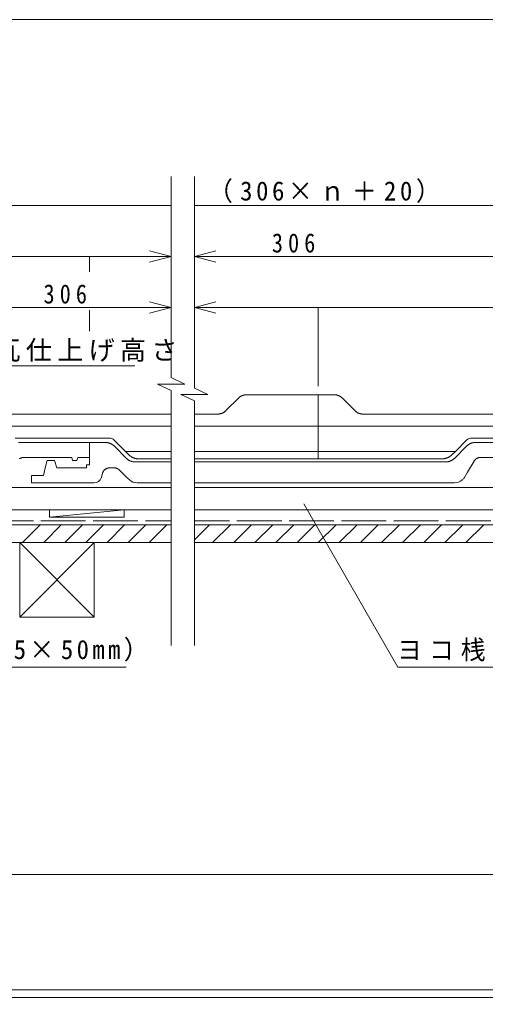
# Model space of a CAD drawing. Units: millimetres, scale not verified. Extents: x -990 to 1002, y -1561 to 1249.
# Drawn here: x -150 to 163, y -101 to 554 of the extents above; entities that cross this region are included whole.
import ezdxf

# ---------------------------------------------------------------- set-up
doc = ezdxf.new("R2010")
doc.units = ezdxf.units.MM
doc.header["$LTSCALE"] = 5
doc.linetypes.add('LONG_DASHED1', pattern=[7, 6, -1])
for name, color, linetype, lineweight in [('0-0_0', 7, 'Continuous', 18), ('0-1_寸法', 5, 'Continuous', 9), ('0-2_瓦粗い実', 5, 'Continuous', 9), ('0-4_瓦細い実', 5, 'Continuous', 9), ('0-7_桟木', 5, 'Continuous', 9), ('0-8_垂木', 7, 'Continuous', 18), ('0-9_野地板', 5, 'Continuous', 9), ('0-A_ルーフィ', 5, 'LONG_DASHED1', 9), ('1-0_断面線', 5, 'Continuous', 9)]:
    doc.layers.add(name, color=color, linetype=linetype, lineweight=lineweight)
doc.styles.add('ＭＳ ゴシック', font='')
doc.styles.get('ＭＳ ゴシック').set_extended_font_data('MS Gothic')

msp = doc.modelspace()

# ---------------------------------------------------------------- linework, layer by layer
at = {"layer": '0-0_0', "color": 5, "lineweight": 9}
for p, q in [((995.117, 553.804), (-984.883, 553.804)), ((-984.883, -18.797), (995.117, -18.797)), ((-984.883, -96.157), (995.117, -96.157)), ((1000.117, -101.157), (-989.883, -101.157))]:
    msp.add_line(p, q, dxfattribs=at)
at = {"layer": '0-1_寸法'}
for p, q in [((-47.959, 448.721), (-47.959, 313.967)), ((-32.462, 448.721), (-32.462, 306.994)), ((-418.606, 429.254), (-47.959, 429.254)), ((-32.462, 429.254), (519.394, 429.254)), ((-408.656, 395.098), (-120.981, 395.098)), ((-120.981, 395.098), (-47.959, 395.098)), ((-102.606, 384.895), (-102.606, 395.098)), ((-47.959, 395.098), (-62.448, 398.98)), ((-47.959, 395.098), (-62.448, 391.216)), ((-32.462, 395.098), (-17.974, 398.98)), ((-32.462, 395.098), (-17.974, 391.216)), ((-32.462, 395.098), (269.103, 395.098)), ((-273.981, 360.941), (-47.959, 360.941)), ((-47.959, 360.941), (-62.448, 364.823)), ((-47.959, 360.941), (-62.448, 357.059)), ((-32.462, 360.941), (-17.974, 364.823)), ((-32.462, 360.941), (-17.974, 357.059)), ((-32.462, 360.941), (116.103, 360.941)), ((338.018, 360.941), (32.019, 360.941)), ((50.394, 308.235), (50.394, 360.941)), ((-102.606, 359.132), (-102.606, 345.143)), ((-188.158, 321.891), (-72.426, 321.891)), ((-57.061, 309.685), (-47.959, 309.685)), ((-38.856, 309.685), (-47.959, 313.967)), ((-38.856, 309.685), (-47.959, 309.685)), ((-41.564, 302.71), (-32.462, 302.71)), ((-23.36, 302.71), (-32.462, 306.994)), ((-23.36, 302.71), (-32.462, 302.71)), ((-261.535, 120.159), (-78.21, 120.159))]:
    msp.add_line(p, q, dxfattribs=at)
for points in [[(-57.061, 309.685), (-47.959, 305.401), (-47.959, 134.522)], [(-41.564, 302.71), (-32.462, 298.428), (-32.462, 134.522)], [(40.902, 229.386), (103.968, 120.154), (292.623, 120.154)]]:
    msp.add_lwpolyline(points, dxfattribs=at)
at = {"layer": '0-2_瓦粗い実'}
for p, q in [((-102.606, 270.535), (-150.292, 270.535)), ((-102.606, 260.535), (-102.606, 270.535)), ((-91.919, 270.535), (-102.606, 270.535)), ((-102.606, 255.535), (-102.606, 270.535)), ((203.394, 270.535), (155.708, 270.535)), ((-86.263, 268.192), (-77.949, 259.878)), ((141.737, 259.878), (150.051, 268.192)), ((-114.606, 260.535), (-146.746, 260.535)), ((-131.106, 258.535), (-132.356, 253.535)), ((-114.106, 258.535), (-114.606, 260.535)), ((-114.106, 258.535), (-111.106, 258.535)), ((-110.606, 260.535), (-111.106, 258.535)), ((-102.606, 260.535), (-110.606, 260.535)), ((-104.606, 255.535), (-102.606, 255.535)), ((-104.606, 253.535), (-104.606, 255.535)), ((-47.959, 257.535), (-72.292, 257.535)), ((136.08, 257.535), (-32.462, 257.535)), ((154.944, 258.07), (150.636, 250.746)), ((191.394, 260.535), (159.254, 260.535)), ((-133.606, 248.535), (-132.356, 253.535)), ((-124.606, 253.535), (-104.606, 253.535)), ((-94.659, 247.322), (-94.053, 249.748)), ((-89.202, 253.535), (-86.177, 253.535)), ((-81.317, 250.746), (-82.641, 252.07)), ((-81.317, 250.746), (-77.447, 246.876)), ((148.714, 247.479), (150.636, 250.746)), ((-141.606, 248.535), (-133.606, 248.535)), ((-141.606, 243.535), (-141.606, 248.535)), ((-102.606, 243.535), (-141.606, 243.535)), ((-102.606, 243.535), (-99.51, 243.535)), ((-77.447, 246.876), (-76.449, 245.878)), ((-47.959, 243.535), (-70.792, 243.535)), ((141.819, 243.535), (-32.462, 243.535))]:
    msp.add_line(p, q, dxfattribs=at)
for points in [[(-86.263, 268.192), (-86.414, 268.339), (-86.569, 268.482), (-86.726, 268.62), (-86.887, 268.753), (-87.049, 268.882), (-87.215, 269.005), (-87.382, 269.124), (-87.552, 269.237), (-87.724, 269.346), (-87.897, 269.45), (-88.073, 269.549), (-88.25, 269.643), (-88.428, 269.733), (-88.608, 269.817), (-88.789, 269.897), (-88.971, 269.972), (-89.154, 270.042), (-89.337, 270.107), (-89.522, 270.167), (-89.706, 270.223), (-89.892, 270.273), (-90.077, 270.32), (-90.263, 270.361), (-90.448, 270.398), (-90.634, 270.431), (-90.819, 270.459), (-91.004, 270.482), (-91.189, 270.501), (-91.372, 270.516), (-91.556, 270.527), (-91.738, 270.533), (-91.919, 270.535)], [(155.708, 270.535), (155.527, 270.533), (155.344, 270.527), (155.161, 270.516), (154.977, 270.501), (154.793, 270.482), (154.608, 270.459), (154.422, 270.431), (154.237, 270.398), (154.051, 270.361), (153.865, 270.32), (153.68, 270.273), (153.495, 270.223), (153.31, 270.167), (153.126, 270.107), (152.942, 270.042), (152.759, 269.972), (152.577, 269.897), (152.396, 269.817), (152.216, 269.733), (152.038, 269.643), (151.861, 269.549), (151.686, 269.45), (151.512, 269.346), (151.34, 269.237), (151.171, 269.124), (151.003, 269.005), (150.838, 268.882), (150.675, 268.753), (150.515, 268.62), (150.357, 268.482), (150.203, 268.339), (150.051, 268.192)], [(-149.648, 259.606), (-149.498, 259.709), (-149.345, 259.806), (-149.189, 259.897), (-149.032, 259.982), (-148.873, 260.06), (-148.712, 260.132), (-148.55, 260.198), (-148.386, 260.258), (-148.222, 260.312), (-148.058, 260.36), (-147.893, 260.401), (-147.728, 260.437), (-147.563, 260.468), (-147.398, 260.492), (-147.233, 260.511), (-147.07, 260.524), (-146.907, 260.532), (-146.746, 260.535)], [(-124.606, 253.535), (-126.106, 258.535), (-131.106, 258.535)], [(-72.292, 257.535), (-72.575, 257.54), (-72.862, 257.556), (-73.151, 257.582), (-73.44, 257.619), (-73.728, 257.666), (-74.014, 257.723), (-74.296, 257.79), (-74.573, 257.867), (-74.843, 257.953), (-75.106, 258.047), (-75.361, 258.148), (-75.607, 258.255), (-75.843, 258.367), (-76.069, 258.483), (-76.283, 258.601), (-76.491, 258.725), (-76.693, 258.855), (-76.891, 258.989), (-77.082, 259.128), (-77.268, 259.271), (-77.448, 259.418), (-77.621, 259.569), (-77.788, 259.722), (-77.949, 259.878)], [(141.737, 259.878), (141.577, 259.722), (141.41, 259.569), (141.236, 259.418), (141.056, 259.271), (140.871, 259.128), (140.679, 258.989), (140.482, 258.855), (140.279, 258.725), (140.071, 258.601), (139.857, 258.483), (139.632, 258.367), (139.396, 258.255), (139.15, 258.148), (138.895, 258.047), (138.631, 257.953), (138.361, 257.867), (138.084, 257.79), (137.802, 257.723), (137.516, 257.666), (137.228, 257.619), (136.939, 257.582), (136.65, 257.556), (136.364, 257.54), (136.08, 257.535)], [(154.944, 258.07), (155.048, 258.239), (155.158, 258.403), (155.273, 258.56), (155.393, 258.712), (155.518, 258.858), (155.648, 258.998), (155.781, 259.132), (155.919, 259.26), (156.06, 259.382), (156.204, 259.497), (156.352, 259.606), (156.502, 259.709), (156.655, 259.806), (156.811, 259.897), (156.968, 259.982), (157.127, 260.06), (157.288, 260.132), (157.45, 260.198), (157.614, 260.258), (157.778, 260.312), (157.942, 260.36), (158.107, 260.401), (158.272, 260.437), (158.438, 260.468), (158.602, 260.492), (158.766, 260.511), (158.93, 260.524), (159.093, 260.532), (159.254, 260.535)], [(-93.686, 250.746), (-93.705, 250.709), (-93.723, 250.67), (-93.741, 250.632), (-93.759, 250.593), (-93.776, 250.554), (-93.793, 250.514), (-93.81, 250.474), (-93.827, 250.434), (-93.844, 250.394), (-93.86, 250.353), (-93.875, 250.312), (-93.891, 250.271), (-93.906, 250.229), (-93.921, 250.187), (-93.936, 250.145), (-93.95, 250.102), (-93.964, 250.059), (-93.978, 250.016), (-93.991, 249.972), (-94.004, 249.928), (-94.016, 249.884), (-94.029, 249.839), (-94.041, 249.794), (-94.053, 249.748)], [(-93.686, 250.746), (-93.592, 250.928), (-93.49, 251.107), (-93.38, 251.281), (-93.263, 251.451), (-93.139, 251.616), (-93.008, 251.776), (-92.871, 251.932), (-92.727, 252.081), (-92.576, 252.225), (-92.419, 252.363), (-92.252, 252.497), (-92.073, 252.628), (-91.883, 252.755), (-91.682, 252.876), (-91.47, 252.99), (-91.248, 253.097), (-91.017, 253.194), (-90.777, 253.28), (-90.528, 253.356), (-90.273, 253.419), (-90.011, 253.469), (-89.745, 253.505), (-89.474, 253.527), (-89.202, 253.535)], [(-86.177, 253.535), (-85.994, 253.532), (-85.812, 253.522), (-85.631, 253.505), (-85.453, 253.482), (-85.276, 253.453), (-85.101, 253.418), (-84.929, 253.377), (-84.761, 253.33), (-84.595, 253.278), (-84.434, 253.221), (-84.276, 253.159), (-84.122, 253.093), (-83.973, 253.023), (-83.828, 252.948), (-83.688, 252.87), (-83.552, 252.79), (-83.421, 252.706), (-83.295, 252.621), (-83.175, 252.533), (-83.06, 252.444), (-82.95, 252.354), (-82.844, 252.262), (-82.741, 252.168), (-82.641, 252.07)], [(-94.659, 247.322), (-94.664, 247.303), (-94.669, 247.284), (-94.673, 247.265), (-94.678, 247.247), (-94.683, 247.228), (-94.689, 247.209), (-94.694, 247.19), (-94.699, 247.171), (-94.704, 247.153), (-94.71, 247.134), (-94.715, 247.115), (-94.721, 247.097), (-94.727, 247.078), (-94.732, 247.06), (-94.738, 247.041), (-94.744, 247.023), (-94.75, 247.004), (-94.756, 246.986), (-94.762, 246.967), (-94.768, 246.949), (-94.774, 246.931), (-94.78, 246.912), (-94.787, 246.894), (-94.793, 246.876)], [(148.714, 247.479), (148.699, 247.453), (148.683, 247.426), (148.668, 247.401), (148.652, 247.375), (148.636, 247.349), (148.62, 247.323), (148.604, 247.297), (148.588, 247.272), (148.572, 247.246), (148.556, 247.221), (148.54, 247.196), (148.523, 247.171), (148.507, 247.146), (148.491, 247.121), (148.474, 247.096), (148.457, 247.071), (148.441, 247.046), (148.424, 247.022), (148.407, 246.997), (148.39, 246.973), (148.374, 246.949), (148.356, 246.924), (148.339, 246.9), (148.322, 246.876)]]:
    msp.add_lwpolyline(points, dxfattribs=at)
for centre, radius, start, end in [((-99.51, 248.535), 5, 270, 340.61945), ((-70.792, 251.535), 8, 224.99998, 229.50093), ((-70.792, 251.535), 8, 229.50093, 270), ((141.819, 251.535), 8, 270, 310.49905), ((141.819, 251.535), 8, 310.49905, 324.38043)]:
    msp.add_arc(centre, radius, start, end, dxfattribs=at)
at = {"layer": '0-4_瓦細い実'}
for p, q in [((50.394, 302.535), (2.708, 302.535)), ((50.394, 259.535), (50.394, 302.535)), ((50.394, 259.535), (50.394, 302.535)), ((61.081, 302.535), (50.394, 302.535)), ((50.394, 259.535), (50.394, 302.535)), ((-11.263, 291.878), (-2.949, 300.192)), ((66.737, 300.192), (75.051, 291.878)), ((-47.959, 289.535), (-225.292, 289.535)), ((-47.959, 281.535), (-255.606, 281.535)), ((50.394, 281.535), (-32.462, 281.535)), ((356.394, 281.535), (50.394, 281.535)), ((-152.535, 273.535), (-89.677, 273.535)), ((-86.141, 272.07), (-78.606, 264.535)), ((153.465, 273.535), (216.323, 273.535)), ((-78.606, 264.535), (-76.535, 262.464)), ((-47.959, 264.535), (-78.606, 264.535)), ((50.394, 264.535), (-32.462, 264.535)), ((142.394, 264.535), (50.394, 264.535)), ((-69.464, 259.535), (-47.959, 259.535)), ((-32.462, 259.535), (50.394, 259.535))]:
    msp.add_line(p, q, dxfattribs=at)
for points in [[(2.708, 302.535), (2.527, 302.533), (2.344, 302.527), (2.161, 302.516), (1.977, 302.501), (1.793, 302.482), (1.608, 302.459), (1.422, 302.431), (1.237, 302.398), (1.051, 302.361), (0.865, 302.32), (0.68, 302.273), (0.495, 302.223), (0.31, 302.167), (0.126, 302.107), (-0.058, 302.042), (-0.241, 301.972), (-0.423, 301.897), (-0.604, 301.817), (-0.784, 301.733), (-0.962, 301.643), (-1.139, 301.549), (-1.314, 301.45), (-1.488, 301.346), (-1.66, 301.237), (-1.829, 301.124), (-1.997, 301.005), (-2.162, 300.882), (-2.325, 300.753), (-2.485, 300.62), (-2.643, 300.482), (-2.797, 300.339), (-2.949, 300.192)], [(66.737, 300.192), (66.586, 300.339), (66.431, 300.482), (66.274, 300.62), (66.113, 300.753), (65.951, 300.882), (65.785, 301.005), (65.618, 301.124), (65.448, 301.237), (65.276, 301.346), (65.103, 301.45), (64.927, 301.549), (64.75, 301.643), (64.572, 301.733), (64.392, 301.817), (64.211, 301.897), (64.029, 301.972), (63.846, 302.042), (63.663, 302.107), (63.478, 302.167), (63.294, 302.223), (63.108, 302.273), (62.923, 302.32), (62.737, 302.361), (62.552, 302.398), (62.366, 302.431), (62.181, 302.459), (61.996, 302.482), (61.811, 302.501), (61.628, 302.516), (61.444, 302.527), (61.262, 302.533), (61.081, 302.535)], [(-11.263, 291.878), (-11.423, 291.722), (-11.59, 291.569), (-11.764, 291.418), (-11.944, 291.271), (-12.129, 291.128), (-12.321, 290.989), (-12.518, 290.855), (-12.721, 290.725), (-12.929, 290.601), (-13.143, 290.483), (-13.368, 290.367), (-13.604, 290.255), (-13.85, 290.148), (-14.105, 290.047), (-14.369, 289.953), (-14.639, 289.867), (-14.916, 289.79), (-15.198, 289.723), (-15.484, 289.666), (-15.772, 289.619), (-16.061, 289.582), (-16.35, 289.556), (-16.636, 289.54), (-16.919, 289.535), (-32.462, 289.535)], [(80.708, 289.535), (80.425, 289.54), (80.138, 289.556), (79.849, 289.582), (79.56, 289.619), (79.272, 289.666), (78.986, 289.723), (78.704, 289.79), (78.427, 289.867), (78.157, 289.953), (77.894, 290.047), (77.639, 290.148), (77.393, 290.255), (77.157, 290.367), (76.931, 290.483), (76.717, 290.601), (76.509, 290.725), (76.307, 290.855), (76.109, 290.989), (75.918, 291.128), (75.732, 291.271), (75.552, 291.418), (75.379, 291.569), (75.212, 291.722), (75.051, 291.878)], [(289.081, 289.535), (80.708, 289.535)], [(140.323, 262.464), (142.394, 264.535), (149.93, 272.071)], [(-74.458, 260.871), (-74.252, 260.756), (-74.045, 260.646), (-73.835, 260.541), (-73.624, 260.441), (-73.41, 260.347), (-73.195, 260.257), (-72.979, 260.173), (-72.761, 260.094), (-72.542, 260.021), (-72.322, 259.953), (-72.101, 259.89), (-71.879, 259.833), (-71.658, 259.781), (-71.436, 259.733), (-71.214, 259.691), (-70.992, 259.654), (-70.771, 259.622), (-70.55, 259.596), (-70.331, 259.574), (-70.112, 259.557), (-69.894, 259.545), (-69.678, 259.537), (-69.464, 259.535)], [(50.394, 259.535), (133.252, 259.535), (133.467, 259.537), (133.683, 259.545), (133.9, 259.557), (134.119, 259.574), (134.339, 259.596), (134.559, 259.622), (134.781, 259.654), (135.002, 259.691), (135.224, 259.733), (135.446, 259.781), (135.668, 259.833), (135.889, 259.89), (136.11, 259.953), (136.33, 260.021), (136.549, 260.094), (136.767, 260.173), (136.984, 260.257), (137.199, 260.347), (137.412, 260.441), (137.624, 260.541), (137.833, 260.646), (138.041, 260.756), (138.246, 260.871), (138.449, 260.991)]]:
    msp.add_lwpolyline(points, dxfattribs=at)
for centre, radius, start, end in [((-89.677, 268.535), 5, 44.99998, 90), ((153.465, 268.535), 5, 90, 135), ((-69.464, 269.535), 10, 224.99998, 238.68785), ((133.252, 269.535), 10, 301.31213, 315)]:
    msp.add_arc(centre, radius, start, end, dxfattribs=at)
at = {"layer": '0-7_桟木'}
for p, q in [((-349.693, 240.488), (-47.959, 240.488)), ((450.481, 240.488), (-32.462, 240.488)), ((-79.461, 225.478), (-129.461, 220.478)), ((-129.461, 225.478), (-129.461, 220.478)), ((-79.461, 225.478), (-79.461, 220.478)), ((-129.461, 220.478), (-79.461, 220.478))]:
    msp.add_line(p, q, dxfattribs=at)
for points in [[(-349.693, 240.488), (-349.693, 225.478), (-47.959, 225.478)], [(450.481, 240.488), (450.481, 225.478), (-32.462, 225.478)]]:
    msp.add_lwpolyline(points, dxfattribs=at)
at = {"layer": '0-8_垂木'}
for p, q in [((-149.461, 203.478), (-99.461, 153.479)), ((-149.461, 203.478), (-149.461, 153.479)), ((-99.461, 203.478), (-99.461, 153.479))]:
    msp.add_line(p, q, dxfattribs=at)
msp.add_lwpolyline([(-99.461, 203.478), (-149.461, 153.479), (-99.461, 153.479)], dxfattribs=at)
at = {"layer": '0-9_野地板'}
for p, q in [((-462.461, 215.478), (-47.959, 215.478)), ((564.394, 215.478), (-32.462, 215.478)), ((-432.461, 203.478), (-47.959, 203.478)), ((533.25, 203.478), (-32.462, 203.478))]:
    msp.add_line(p, q, dxfattribs=at)
at = {"layer": '0-A_ルーフィ'}
for p, q in [((-415.287, 217.978), (-47.959, 217.978)), ((516.076, 217.978), (-32.462, 217.978))]:
    msp.add_line(p, q, dxfattribs=at)
at = {"layer": '1-0_断面線'}
for p, q in [((-147.5, 203.497), (-135.5, 215.496)), ((-133.357, 203.497), (-121.358, 215.496)), ((-119.215, 203.497), (-107.215, 215.497)), ((-105.073, 203.497), (-93.073, 215.497)), ((-90.93, 203.497), (-78.93, 215.497)), ((-76.787, 203.497), (-64.788, 215.497)), ((-62.646, 203.497), (-50.645, 215.497)), ((-32.462, 205.397), (-22.374, 215.485)), ((-20.232, 203.486), (-8.231, 215.486)), ((-6.089, 203.486), (5.911, 215.486)), ((8.054, 203.487), (20.053, 215.486)), ((22.196, 203.487), (34.196, 215.486)), ((36.338, 203.487), (48.338, 215.487)), ((50.481, 203.487), (62.481, 215.487)), ((64.623, 203.488), (76.623, 215.488)), ((78.765, 203.488), (90.765, 215.488)), ((92.908, 203.488), (104.908, 215.488)), ((107.051, 203.488), (119.05, 215.488)), ((121.193, 203.488), (133.193, 215.489)), ((135.335, 203.488), (147.335, 215.489)), ((149.478, 203.49), (161.477, 215.489))]:
    msp.add_line(p, q, dxfattribs=at)

# ---------------------------------------------------------------- texts
at = {"layer": '0-1_寸法', "color": 4, "char_height": 12.83, "attachment_point": 7, "style": 'ＭＳ ゴシック'}
for s, insert in [('\\T1.29;\\W0.95;（306×ｎ＋20）', (-23.262, 430.933)), ('\\T1.46;\\W0.85;306', (19.493, 397.598)), ('\\T1.46;\\W0.85;306', (-133.482, 363.442)), ('\\T1.2;桟瓦仕上げ高さ', (-187.328, 324.582)), ('\\T1.27;\\W0.95;タテ桟木（5×50mm）', (-259.032, 123.803)), ('\\T1.28;\\W0.95;ヨコ桟木（15×30mm）', (103.447, 123.629))]:
    msp.add_mtext(s, dxfattribs=dict(at, insert=insert))

doc.saveas('drawing.dxf')
